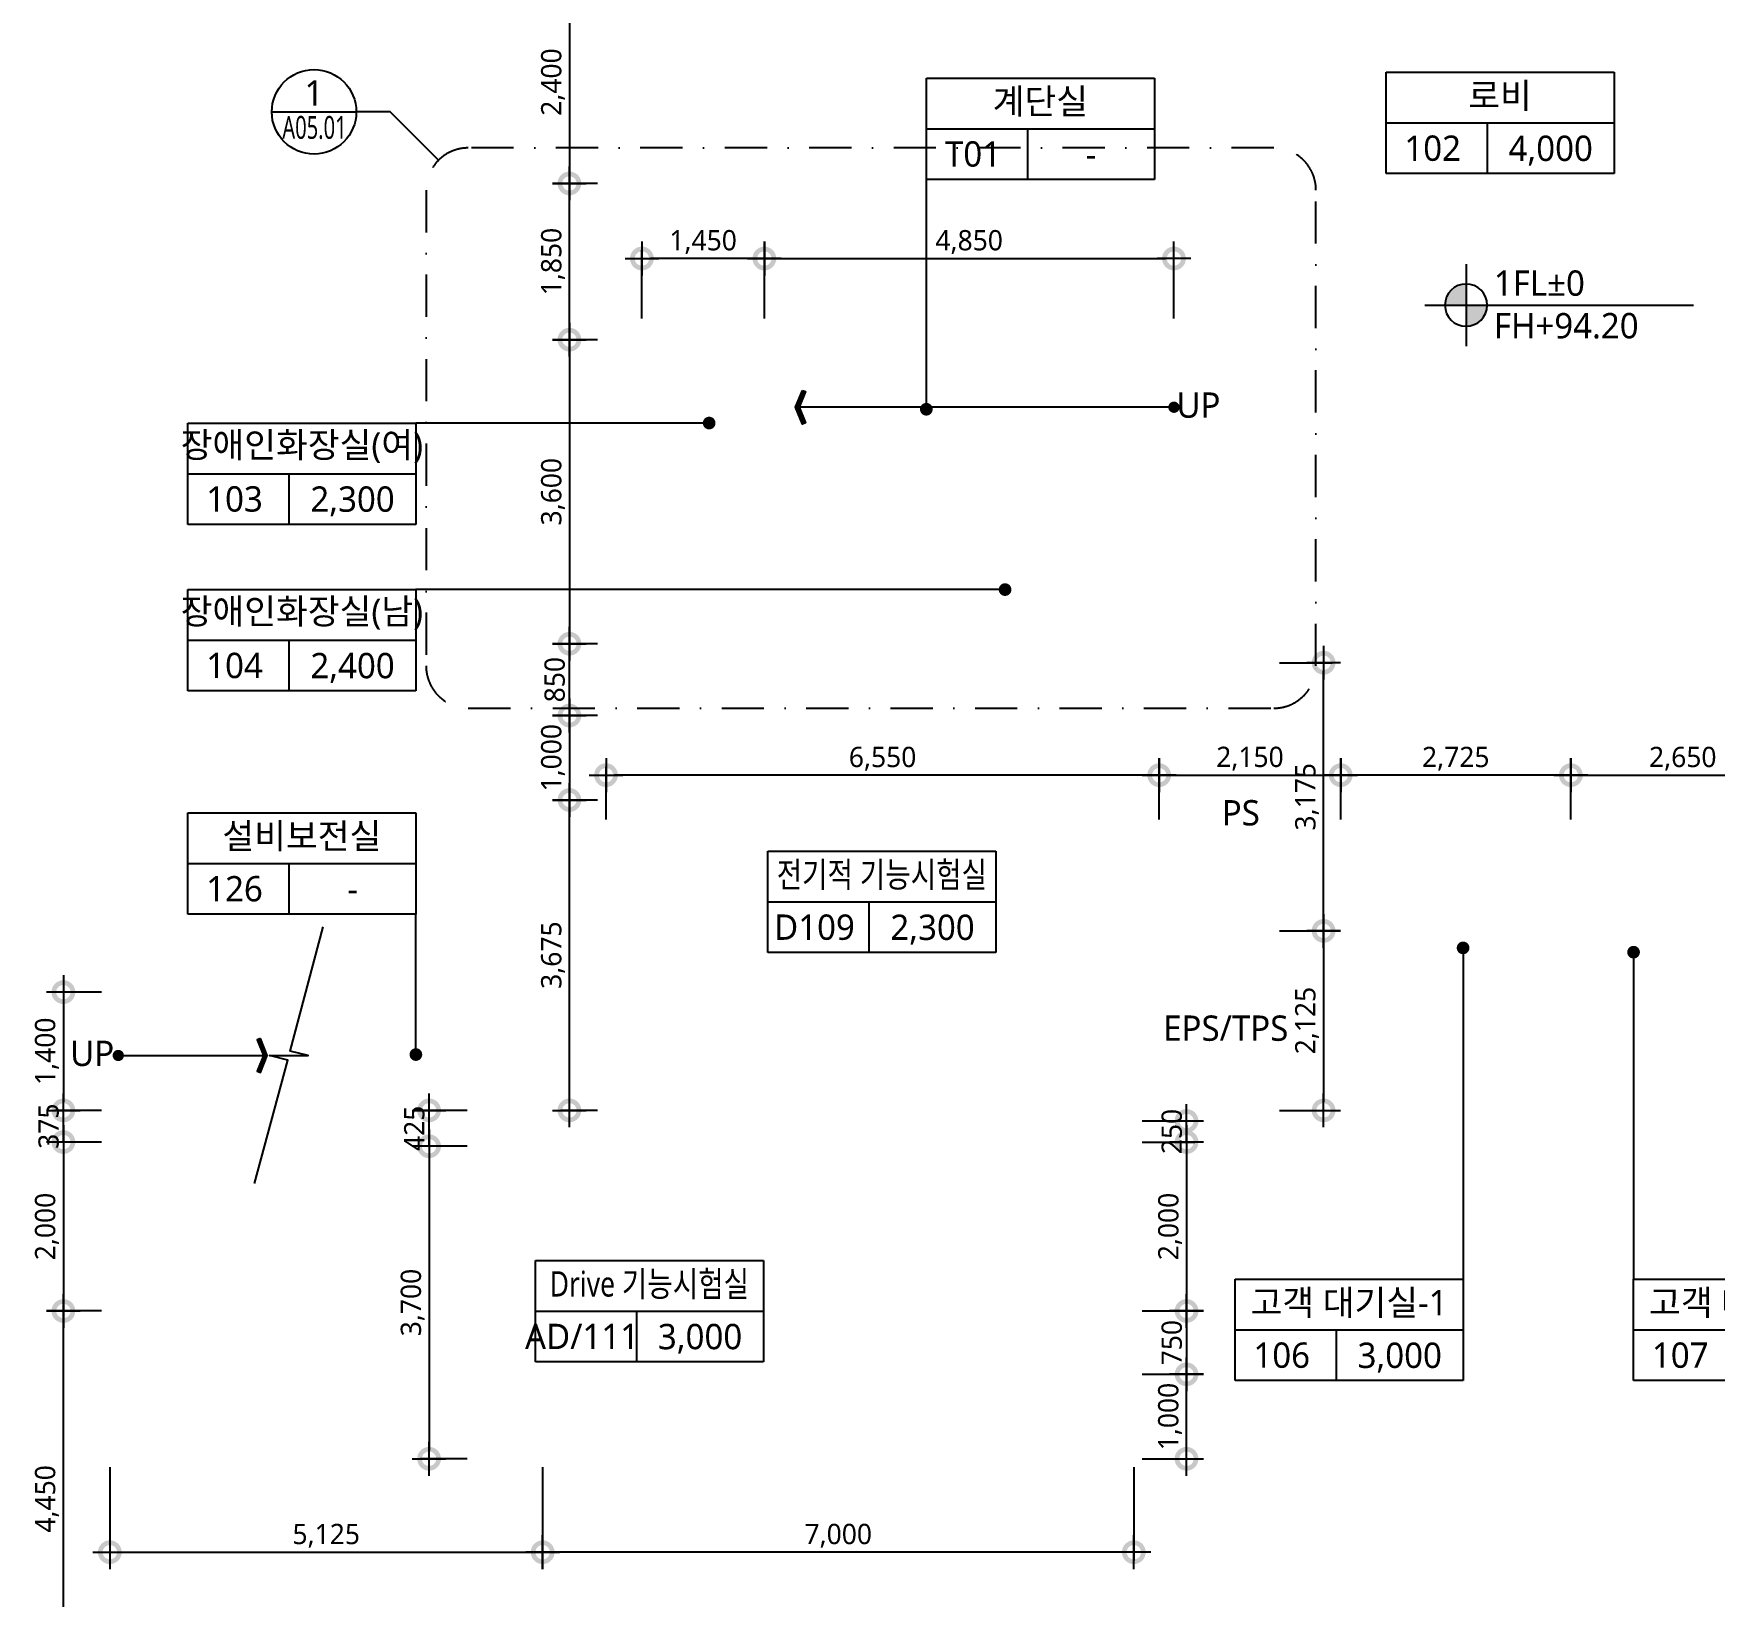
# Model space of a CAD drawing. Header units: millimetres. Extents: x 6046 to 249480, y 2179 to 57100.
# Drawn here: x 117407 to 137309, y 15933 to 34436 of the extents above; entities that cross this region are included whole.
import ezdxf
from ezdxf.enums import TextEntityAlignment as Align

# ---------------------------------------------------------------- set-up
doc = ezdxf.new("R2010")
doc.units = ezdxf.units.MM
doc.header["$LTSCALE"] = 100
doc.linetypes.add('DASHDOT-GAUN', pattern=[10, 5, -2.5, 0, -2.5])
doc.layers.get('DEFPOINTS').update_dxf_attribs({"color": 137})
for name, color, linetype in [('DIM1', 7, 'Continuous'), ('SYM', 6, 'Continuous'), ('SYM-LEAD', 6, 'Continuous'), ('SYM-LEVEL', 7, 'Continuous'), ('TEXT', 3, 'Continuous'), ('TEXT-NOTE', 6, 'Continuous')]:
    doc.layers.add(name, color=color, linetype=linetype)
doc.styles.add('스타일1', font='malgun.ttf')
doc.dimstyles.new('DIM-QD 1', dxfattribs={"dimtxt": 3, "dimasz": 1.5, "dimexe": 1, "dimexo": 0, "dimgap": 1, "dimtad": 1, "dimdec": 3, "dimdsep": 46, "dimlunit": 6, "dimtxsty": '스타일1', "dimblk1": 'ARCHTICK', "dimblk2": 'ARCHTICK', "dimsah": 1, "dimcen": 0, "dimclrd": 256, "dimclre": 256, "dimclrt": 3, "dimazin": 2, "dimtfac": 1, "dimtdec": 3, "dimtix": 1, "dimtmove": 2, "dimatfit": 3, "dimldrblk": 'ARCHTICK', "dimfxl": 1, "dimtolj": 1, "dimtzin": 0, "dimarcsym": 0})
doc.dimstyles.new('GAUN-100-I', dxfattribs={"dimscale": 100, "dimtxt": 2.4, "dimasz": 1, "dimexe": 1, "dimexo": 1, "dimgap": 0.5, "dimtad": 1, "dimdec": 0, "dimzin": 1, "dimdsep": 46, "dimlunit": 6, "dimtxsty": '스타일1', "dimblk": 'GAUN-DOT', "dimcen": -2, "dimdle": 2, "dimclrd": 256, "dimclre": 256, "dimclrt": 4, "dimadec": 0, "dimazin": 0, "dimtfac": 1, "dimtdec": 0, "dimtix": 1, "dimtmove": 2, "dimatfit": 3, "dimldrblk": 'DOTSMALL', "dimfxl": 1, "dimtolj": 1, "dimtzin": 1, "dimarcsym": 0})

# ---------------------------------------------------------------- blocks, each defined once
blk = doc.blocks.new('room')
at = {"layer": 'TEXT-NOTE'}
for p, q in [((0, 0), (0, 12)), ((0, 12), (27, 12)), ((27, 12), (27, 0)), ((0, 6), (27, 6)), ((12, 0), (12, 6)), ((27, 0), (0, 0))]:
    blk.add_line(p, q, dxfattribs=at)
at = {"layer": 'TEXT-NOTE', "color": 3, "style": '스타일1'}
for tag, p in [('실명', (13.5, 9.28)), ('101', (5.53, 3.02)), ('2400', (19.5, 3))]:
    blk.add_attdef(tag, text='', height=3, dxfattribs=at).set_placement(p, align=Align.MIDDLE)
blk = doc.blocks.new('_ARCHTICK')
at = {"color": 0, "linetype": 'ByBlock', "const_width": 0.15}
blk.add_lwpolyline([(-0.5, -0.5), (0.5, 0.5)], dxfattribs=at)
blk = doc.blocks.new('GAUN-DOT')
at = {"linetype": 'ByBlock'}
for p, q in [((0, -2), (0, 2)), ((2, 0), (-2, 0))]:
    blk.add_line(p, q, dxfattribs=at)
at = {"const_width": 2.25}
blk.add_lwpolyline([(0, 0.28125, 1), (0, -0.28125, 1)], format="xyb", close=True, dxfattribs=at)
blk = doc.blocks.new('*D132')
at = {"layer": 'DEFPOINTS', "color": 0, "transparency": 16777216}
for p in [(117760, 19312), (118310, 19312), (118310, 14862)]:
    blk.add_point(p, dxfattribs=at)
at = {"layer": 'DIM1', "lineweight": -2, "transparency": 16777216}
for p, q in [((118210, 19312), (117660, 19312)), ((117760, 14962), (117760, 19212)), ((118210, 14862), (117660, 14862))]:
    blk.add_line(p, q, dxfattribs=at)
at = {"layer": 'DIM1', "lineweight": -2, "transparency": 16777216, "xscale": 100, "yscale": 100, "zscale": 100}
for p, rotation in [((117760, 19312), 90), ((117760, 14862), 270)]:
    blk.add_blockref('GAUN-DOT', p, dxfattribs=dict(at, rotation=rotation))
at = {"layer": 'DIM1', "color": 4, "transparency": 16777216, "insert": (117565, 17087), "char_height": 240, "attachment_point": 5, "rotation": 90, "style": '스타일1'}
blk.add_mtext('\\A1;4,450', dxfattribs=at)
blk = doc.blocks.new('_DotSmall')
at = {"color": 0, "linetype": 'ByBlock', "const_width": 0.5}
blk.add_lwpolyline([(-0.0625, 0, 1), (0.0625, 0, 1)], format="xyb", close=True, dxfattribs=at)
blk = doc.blocks.new('*D133')
at = {"layer": 'DEFPOINTS', "color": 0, "transparency": 16777216}
for p in [(118310, 21312), (117760, 19312), (118310, 19312)]:
    blk.add_point(p, dxfattribs=at)
at = {"layer": 'DIM1', "lineweight": -2, "transparency": 16777216}
for p, q in [((118210, 21312), (117660, 21312)), ((117760, 21212), (117760, 19412)), ((118210, 19312), (117660, 19312))]:
    blk.add_line(p, q, dxfattribs=at)
at = {"layer": 'DIM1', "lineweight": -2, "transparency": 16777216, "xscale": 100, "yscale": 100, "zscale": 100}
for p, rotation in [((117760, 21312), 90), ((117760, 19312), 270)]:
    blk.add_blockref('GAUN-DOT', p, dxfattribs=dict(at, rotation=rotation))
at = {"layer": 'DIM1', "color": 4, "transparency": 16777216, "insert": (117565, 20312), "char_height": 240, "attachment_point": 5, "rotation": 90, "style": '스타일1'}
blk.add_mtext('\\A1;2,000', dxfattribs=at)
blk = doc.blocks.new('*D134')
at = {"layer": 'DEFPOINTS', "color": 0, "transparency": 16777216}
for p in [(117760, 21687), (118310, 21687), (118310, 21312)]:
    blk.add_point(p, dxfattribs=at)
at = {"layer": 'DIM1', "lineweight": -2, "transparency": 16777216}
for p, q in [((117760, 21787), (117760, 21887)), ((118210, 21687), (117660, 21687)), ((117760, 21312), (117760, 21687)), ((118210, 21312), (117660, 21312)), ((117760, 21212), (117760, 21112))]:
    blk.add_line(p, q, dxfattribs=at)
at = {"layer": 'DIM1', "lineweight": -2, "transparency": 16777216, "xscale": 100, "yscale": 100, "zscale": 100}
for p, rotation in [((117760, 21687), 270), ((117760, 21312), 90)]:
    blk.add_blockref('GAUN-DOT', p, dxfattribs=dict(at, rotation=rotation))
at = {"layer": 'DIM1', "color": 4, "transparency": 16777216, "insert": (117586, 21500), "char_height": 240, "attachment_point": 5, "rotation": 90, "style": '스타일1'}
blk.add_mtext('\\A1;375', dxfattribs=at)
blk = doc.blocks.new('*D135')
at = {"layer": 'DEFPOINTS', "color": 0, "transparency": 16777216}
for p in [(118310, 23087), (117760, 21687), (118310, 21687)]:
    blk.add_point(p, dxfattribs=at)
at = {"layer": 'DIM1', "lineweight": -2, "transparency": 16777216}
for p, q in [((118210, 23087), (117660, 23087)), ((117760, 22987), (117760, 21787)), ((118210, 21687), (117660, 21687))]:
    blk.add_line(p, q, dxfattribs=at)
at = {"layer": 'DIM1', "lineweight": -2, "transparency": 16777216, "xscale": 100, "yscale": 100, "zscale": 100}
for p, rotation in [((117760, 23087), 90), ((117760, 21687), 270)]:
    blk.add_blockref('GAUN-DOT', p, dxfattribs=dict(at, rotation=rotation))
at = {"layer": 'DIM1', "color": 4, "transparency": 16777216, "insert": (117565, 22387), "char_height": 240, "attachment_point": 5, "rotation": 90, "style": '스타일1'}
blk.add_mtext('\\A1;1,400', dxfattribs=at)
blk = doc.blocks.new('arrowx')
at = {"layer": 'SYM', "color": 6}
blk.add_lwpolyline([(-0.2, -0.5), (-0.293, -0.463), (-0.108, 0), (-0.293, 0.463), (-0.2, 0.5), (0, 0)], close=True, dxfattribs=at)
for points in [[(-0.2, 0.5), (-0.293, 0.463), (0, 0), (-0.108, 0)], [(0, 0), (-0.108, 0), (-0.2, -0.5), (-0.293, -0.463)]]:
    blk.add_solid(points, dxfattribs=at)
blk = doc.blocks.new('*D136')
at = {"layer": 'DEFPOINTS', "color": 0, "transparency": 16777216}
for p in [(122640, 21262), (122090, 17562), (122640, 17562)]:
    blk.add_point(p, dxfattribs=at)
at = {"layer": 'DIM1', "lineweight": -2, "transparency": 16777216}
for p, q in [((122540, 21262), (121990, 21262)), ((122090, 21162), (122090, 17662)), ((122540, 17562), (121990, 17562))]:
    blk.add_line(p, q, dxfattribs=at)
at = {"layer": 'DIM1', "lineweight": -2, "transparency": 16777216, "xscale": 100, "yscale": 100, "zscale": 100}
for p, rotation in [((122090, 21262), 90), ((122090, 17562), 270)]:
    blk.add_blockref('GAUN-DOT', p, dxfattribs=dict(at, rotation=rotation))
at = {"layer": 'DIM1', "color": 4, "transparency": 16777216, "insert": (121896, 19412), "char_height": 240, "attachment_point": 5, "rotation": 90, "style": '스타일1'}
blk.add_mtext('\\A1;3,700', dxfattribs=at)
blk = doc.blocks.new('*D137')
at = {"layer": 'DEFPOINTS', "color": 0, "transparency": 16777216}
for p in [(122090, 21687), (122640, 21687), (122640, 21262)]:
    blk.add_point(p, dxfattribs=at)
at = {"layer": 'DIM1', "lineweight": -2, "transparency": 16777216}
for p, q in [((122090, 21787), (122090, 21887)), ((122540, 21687), (121990, 21687)), ((122090, 21262), (122090, 21687)), ((122540, 21262), (121990, 21262)), ((122090, 21162), (122090, 21062))]:
    blk.add_line(p, q, dxfattribs=at)
at = {"layer": 'DIM1', "lineweight": -2, "transparency": 16777216, "xscale": 100, "yscale": 100, "zscale": 100}
for p, rotation in [((122090, 21687), 270), ((122090, 21262), 90)]:
    blk.add_blockref('GAUN-DOT', p, dxfattribs=dict(at, rotation=rotation))
at = {"layer": 'DIM1', "color": 4, "transparency": 16777216, "insert": (121916, 21475), "char_height": 240, "attachment_point": 5, "rotation": 90, "style": '스타일1'}
blk.add_mtext('\\A1;425', dxfattribs=at)
blk = doc.blocks.new('*D138')
at = {"layer": 'DEFPOINTS', "color": 0, "transparency": 16777216}
for p in [(118310, 17562), (123435, 17562), (123435, 16456)]:
    blk.add_point(p, dxfattribs=at)
at = {"layer": 'DIM1', "lineweight": -2, "transparency": 16777216}
for p, q in [((118310, 17462), (118310, 16356)), ((123435, 17462), (123435, 16356)), ((118410, 16456), (123335, 16456))]:
    blk.add_line(p, q, dxfattribs=at)
at = {"layer": 'DIM1', "lineweight": -2, "transparency": 16777216, "xscale": 100, "yscale": 100, "zscale": 100, "rotation": 180}
blk.add_blockref('GAUN-DOT', (118310, 16456), dxfattribs=at)
at = {"layer": 'DIM1', "lineweight": -2, "transparency": 16777216, "xscale": 100, "yscale": 100, "zscale": 100}
blk.add_blockref('GAUN-DOT', (123435, 16456), dxfattribs=at)
at = {"layer": 'DIM1', "color": 4, "transparency": 16777216, "insert": (120872, 16650), "char_height": 240, "attachment_point": 5, "style": '스타일1'}
blk.add_mtext('\\A1;5,125', dxfattribs=at)
blk = doc.blocks.new('*D139')
at = {"layer": 'DEFPOINTS', "color": 0, "transparency": 16777216}
for p in [(123435, 17562), (130435, 17562), (123435, 16456)]:
    blk.add_point(p, dxfattribs=at)
at = {"layer": 'DIM1', "lineweight": -2, "transparency": 16777216}
for p, q in [((123435, 17462), (123435, 16356)), ((130435, 17462), (130435, 16356)), ((130335, 16456), (123535, 16456))]:
    blk.add_line(p, q, dxfattribs=at)
at = {"layer": 'DIM1', "lineweight": -2, "transparency": 16777216, "xscale": 100, "yscale": 100, "zscale": 100, "rotation": 180}
blk.add_blockref('GAUN-DOT', (123435, 16456), dxfattribs=at)
at = {"layer": 'DIM1', "lineweight": -2, "transparency": 16777216, "xscale": 100, "yscale": 100, "zscale": 100}
blk.add_blockref('GAUN-DOT', (130435, 16456), dxfattribs=at)
at = {"layer": 'DIM1', "color": 4, "transparency": 16777216, "insert": (126935, 16650), "char_height": 240, "attachment_point": 5, "style": '스타일1'}
blk.add_mtext('\\A1;7,000', dxfattribs=at)
blk = doc.blocks.new('*D140')
at = {"layer": 'DEFPOINTS', "color": 0, "transparency": 16777216}
for p in [(130435, 18562), (131059, 18562), (130435, 17562)]:
    blk.add_point(p, dxfattribs=at)
at = {"layer": 'DIM1', "lineweight": -2, "transparency": 16777216}
for p, q in [((130535, 18562), (131159, 18562)), ((131059, 17662), (131059, 18462)), ((130535, 17562), (131159, 17562))]:
    blk.add_line(p, q, dxfattribs=at)
at = {"layer": 'DIM1', "lineweight": -2, "transparency": 16777216, "xscale": 100, "yscale": 100, "zscale": 100}
for p, rotation in [((131059, 18562), 90), ((131059, 17562), 270)]:
    blk.add_blockref('GAUN-DOT', p, dxfattribs=dict(at, rotation=rotation))
at = {"layer": 'DIM1', "color": 4, "transparency": 16777216, "insert": (130864, 18062), "char_height": 240, "attachment_point": 5, "rotation": 90, "style": '스타일1'}
blk.add_mtext('\\A1;1,000', dxfattribs=at)
blk = doc.blocks.new('*D141')
at = {"layer": 'DEFPOINTS', "color": 0, "transparency": 16777216}
for p in [(130435, 21312), (130435, 19312), (131059, 19312)]:
    blk.add_point(p, dxfattribs=at)
at = {"layer": 'DIM1', "lineweight": -2, "transparency": 16777216}
for p, q in [((130535, 21312), (131159, 21312)), ((131059, 21212), (131059, 19412)), ((130535, 19312), (131159, 19312))]:
    blk.add_line(p, q, dxfattribs=at)
at = {"layer": 'DIM1', "lineweight": -2, "transparency": 16777216, "xscale": 100, "yscale": 100, "zscale": 100}
for p, rotation in [((131059, 21312), 90), ((131059, 19312), 270)]:
    blk.add_blockref('GAUN-DOT', p, dxfattribs=dict(at, rotation=rotation))
at = {"layer": 'DIM1', "color": 4, "transparency": 16777216, "insert": (130865, 20312), "char_height": 240, "attachment_point": 5, "rotation": 90, "style": '스타일1'}
blk.add_mtext('\\A1;2,000', dxfattribs=at)
blk = doc.blocks.new('*D142')
at = {"layer": 'DEFPOINTS', "color": 0, "transparency": 16777216}
for p in [(130435, 21562), (131059, 21562), (130435, 21312)]:
    blk.add_point(p, dxfattribs=at)
at = {"layer": 'DIM1', "lineweight": -2, "transparency": 16777216}
for p, q in [((131059, 21662), (131059, 21762)), ((130535, 21562), (131159, 21562)), ((131059, 21312), (131059, 21562)), ((130535, 21312), (131159, 21312)), ((131059, 21212), (131059, 21112))]:
    blk.add_line(p, q, dxfattribs=at)
at = {"layer": 'DIM1', "lineweight": -2, "transparency": 16777216, "xscale": 100, "yscale": 100, "zscale": 100}
for p, rotation in [((131059, 21562), 270), ((131059, 21312), 90)]:
    blk.add_blockref('GAUN-DOT', p, dxfattribs=dict(at, rotation=rotation))
at = {"layer": 'DIM1', "color": 4, "transparency": 16777216, "insert": (130885, 21437), "char_height": 240, "attachment_point": 5, "rotation": 90, "style": '스타일1'}
blk.add_mtext('\\A1;250', dxfattribs=at)
blk = doc.blocks.new('*D162')
at = {"layer": 'DEFPOINTS', "color": 0, "transparency": 16777216}
for p in [(132058, 23812), (132058, 21687), (132682, 21687)]:
    blk.add_point(p, dxfattribs=at)
at = {"layer": 'DIM1', "lineweight": -2, "transparency": 16777216}
for p, q in [((132158, 23812), (132782, 23812)), ((132682, 23712), (132682, 21787)), ((132158, 21687), (132782, 21687))]:
    blk.add_line(p, q, dxfattribs=at)
at = {"layer": 'DIM1', "lineweight": -2, "transparency": 16777216, "xscale": 100, "yscale": 100, "zscale": 100}
for p, rotation in [((132682, 23812), 90), ((132682, 21687), 270)]:
    blk.add_blockref('GAUN-DOT', p, dxfattribs=dict(at, rotation=rotation))
at = {"layer": 'DIM1', "color": 4, "transparency": 16777216, "insert": (132487, 22750), "char_height": 240, "attachment_point": 5, "rotation": 90, "style": '스타일1'}
blk.add_mtext('\\A1;2,125', dxfattribs=at)
blk = doc.blocks.new('*D163')
at = {"layer": 'DEFPOINTS', "color": 0, "transparency": 16777216}
for p in [(132058, 26987), (132682, 26987), (132058, 23812)]:
    blk.add_point(p, dxfattribs=at)
at = {"layer": 'DIM1', "lineweight": -2, "transparency": 16777216}
for p, q in [((132158, 26987), (132782, 26987)), ((132682, 23912), (132682, 26887)), ((132158, 23812), (132782, 23812))]:
    blk.add_line(p, q, dxfattribs=at)
at = {"layer": 'DIM1', "lineweight": -2, "transparency": 16777216, "xscale": 100, "yscale": 100, "zscale": 100}
for p, rotation in [((132682, 26987), 90), ((132682, 23812), 270)]:
    blk.add_blockref('GAUN-DOT', p, dxfattribs=dict(at, rotation=rotation))
at = {"layer": 'DIM1', "color": 4, "transparency": 16777216, "insert": (132487, 25400), "char_height": 240, "attachment_point": 5, "rotation": 90, "style": '스타일1'}
blk.add_mtext('\\A1;3,175', dxfattribs=at)
blk = doc.blocks.new('*D164')
at = {"layer": 'DEFPOINTS', "color": 0, "transparency": 16777216}
for p in [(124185, 25656), (124185, 25032), (130735, 25032)]:
    blk.add_point(p, dxfattribs=at)
at = {"layer": 'DIM1', "lineweight": -2, "transparency": 16777216}
for p, q in [((124185, 25132), (124185, 25756)), ((130735, 25132), (130735, 25756)), ((130635, 25656), (124285, 25656))]:
    blk.add_line(p, q, dxfattribs=at)
at = {"layer": 'DIM1', "lineweight": -2, "transparency": 16777216, "xscale": 100, "yscale": 100, "zscale": 100, "rotation": 180}
blk.add_blockref('GAUN-DOT', (124185, 25656), dxfattribs=at)
at = {"layer": 'DIM1', "lineweight": -2, "transparency": 16777216, "xscale": 100, "yscale": 100, "zscale": 100}
blk.add_blockref('GAUN-DOT', (130735, 25656), dxfattribs=at)
at = {"layer": 'DIM1', "color": 4, "transparency": 16777216, "insert": (127460, 25850), "char_height": 240, "attachment_point": 5, "style": '스타일1'}
blk.add_mtext('\\A1;6,550', dxfattribs=at)
blk = doc.blocks.new('*D165')
at = {"layer": 'DEFPOINTS', "color": 0, "transparency": 16777216}
for p in [(132885, 25656), (130735, 25032), (132885, 25032)]:
    blk.add_point(p, dxfattribs=at)
at = {"layer": 'DIM1', "lineweight": -2, "transparency": 16777216}
for p, q in [((130735, 25132), (130735, 25756)), ((132885, 25132), (132885, 25756)), ((130835, 25656), (132785, 25656))]:
    blk.add_line(p, q, dxfattribs=at)
at = {"layer": 'DIM1', "lineweight": -2, "transparency": 16777216, "xscale": 100, "yscale": 100, "zscale": 100, "rotation": 180}
blk.add_blockref('GAUN-DOT', (130735, 25656), dxfattribs=at)
at = {"layer": 'DIM1', "lineweight": -2, "transparency": 16777216, "xscale": 100, "yscale": 100, "zscale": 100}
blk.add_blockref('GAUN-DOT', (132885, 25656), dxfattribs=at)
at = {"layer": 'DIM1', "color": 4, "transparency": 16777216, "insert": (131810, 25851), "char_height": 240, "attachment_point": 5, "style": '스타일1'}
blk.add_mtext('\\A1;2,150', dxfattribs=at)
blk = doc.blocks.new('*D166')
at = {"layer": 'DEFPOINTS', "color": 0, "transparency": 16777216}
for p in [(132885, 25656), (132885, 25032), (135610, 25032)]:
    blk.add_point(p, dxfattribs=at)
at = {"layer": 'DIM1', "lineweight": -2, "transparency": 16777216}
for p, q in [((132885, 25132), (132885, 25756)), ((135610, 25132), (135610, 25756)), ((135510, 25656), (132985, 25656))]:
    blk.add_line(p, q, dxfattribs=at)
at = {"layer": 'DIM1', "lineweight": -2, "transparency": 16777216, "xscale": 100, "yscale": 100, "zscale": 100, "rotation": 180}
blk.add_blockref('GAUN-DOT', (132885, 25656), dxfattribs=at)
at = {"layer": 'DIM1', "lineweight": -2, "transparency": 16777216, "xscale": 100, "yscale": 100, "zscale": 100}
blk.add_blockref('GAUN-DOT', (135610, 25656), dxfattribs=at)
at = {"layer": 'DIM1', "color": 4, "transparency": 16777216, "insert": (134247, 25850), "char_height": 240, "attachment_point": 5, "style": '스타일1'}
blk.add_mtext('\\A1;2,725', dxfattribs=at)
blk = doc.blocks.new('*D167')
at = {"layer": 'DEFPOINTS', "color": 0, "transparency": 16777216}
for p in [(138260, 25656), (135610, 25032), (138260, 25032)]:
    blk.add_point(p, dxfattribs=at)
at = {"layer": 'DIM1', "lineweight": -2, "transparency": 16777216}
for p, q in [((135610, 25132), (135610, 25756)), ((138260, 25132), (138260, 25756)), ((135710, 25656), (138160, 25656))]:
    blk.add_line(p, q, dxfattribs=at)
at = {"layer": 'DIM1', "lineweight": -2, "transparency": 16777216, "xscale": 100, "yscale": 100, "zscale": 100, "rotation": 180}
blk.add_blockref('GAUN-DOT', (135610, 25656), dxfattribs=at)
at = {"layer": 'DIM1', "lineweight": -2, "transparency": 16777216, "xscale": 100, "yscale": 100, "zscale": 100}
blk.add_blockref('GAUN-DOT', (138260, 25656), dxfattribs=at)
at = {"layer": 'DIM1', "color": 4, "transparency": 16777216, "insert": (136935, 25850), "char_height": 240, "attachment_point": 5, "style": '스타일1'}
blk.add_mtext('\\A1;2,650', dxfattribs=at)
blk = doc.blocks.new('*D169')
at = {"layer": 'DEFPOINTS', "color": 0, "transparency": 16777216}
for p in [(124610, 31773), (124610, 30962), (126060, 30962)]:
    blk.add_point(p, dxfattribs=at)
at = {"layer": 'DIM1', "lineweight": -2, "transparency": 16777216}
for p, q in [((124610, 31062), (124610, 31873)), ((126060, 31062), (126060, 31873)), ((125960, 31773), (124710, 31773))]:
    blk.add_line(p, q, dxfattribs=at)
at = {"layer": 'DIM1', "lineweight": -2, "transparency": 16777216, "xscale": 100, "yscale": 100, "zscale": 100, "rotation": 180}
blk.add_blockref('GAUN-DOT', (124610, 31773), dxfattribs=at)
at = {"layer": 'DIM1', "lineweight": -2, "transparency": 16777216, "xscale": 100, "yscale": 100, "zscale": 100}
blk.add_blockref('GAUN-DOT', (126060, 31773), dxfattribs=at)
at = {"layer": 'DIM1', "color": 4, "transparency": 16777216, "insert": (125335, 31968), "char_height": 240, "attachment_point": 5, "style": '스타일1'}
blk.add_mtext('\\A1;1,450', dxfattribs=at)
blk = doc.blocks.new('*D170')
at = {"layer": 'DEFPOINTS', "color": 0, "transparency": 16777216}
for p in [(130910, 31773), (126060, 30962), (130910, 30962)]:
    blk.add_point(p, dxfattribs=at)
at = {"layer": 'DIM1', "lineweight": -2, "transparency": 16777216}
for p, q in [((126060, 31062), (126060, 31873)), ((130910, 31062), (130910, 31873)), ((126160, 31773), (130810, 31773))]:
    blk.add_line(p, q, dxfattribs=at)
at = {"layer": 'DIM1', "lineweight": -2, "transparency": 16777216, "xscale": 100, "yscale": 100, "zscale": 100, "rotation": 180}
blk.add_blockref('GAUN-DOT', (126060, 31773), dxfattribs=at)
at = {"layer": 'DIM1', "lineweight": -2, "transparency": 16777216, "xscale": 100, "yscale": 100, "zscale": 100}
blk.add_blockref('GAUN-DOT', (130910, 31773), dxfattribs=at)
at = {"layer": 'DIM1', "color": 4, "transparency": 16777216, "insert": (128485, 31968), "char_height": 240, "attachment_point": 5, "style": '스타일1'}
blk.add_mtext('\\A1;4,850', dxfattribs=at)
blk = doc.blocks.new('*D171')
at = {"layer": 'DEFPOINTS', "color": 0, "transparency": 16777216}
for p in [(123752, 25362), (124185, 25362), (124185, 21687)]:
    blk.add_point(p, dxfattribs=at)
at = {"layer": 'DIM1', "lineweight": -2, "transparency": 16777216}
for p, q in [((124085, 25362), (123652, 25362)), ((123752, 21787), (123752, 25262)), ((124085, 21687), (123652, 21687))]:
    blk.add_line(p, q, dxfattribs=at)
at = {"layer": 'DIM1', "lineweight": -2, "transparency": 16777216, "xscale": 100, "yscale": 100, "zscale": 100}
for p, rotation in [((123752, 25362), 90), ((123752, 21687), 270)]:
    blk.add_blockref('GAUN-DOT', p, dxfattribs=dict(at, rotation=rotation))
at = {"layer": 'DIM1', "color": 4, "transparency": 16777216, "insert": (123558, 23525), "char_height": 240, "attachment_point": 5, "rotation": 90, "style": '스타일1'}
blk.add_mtext('\\A1;3,675', dxfattribs=at)
blk = doc.blocks.new('*D172')
at = {"layer": 'DEFPOINTS', "color": 0, "transparency": 16777216}
for p in [(124185, 26362), (123752, 25362), (124185, 25362)]:
    blk.add_point(p, dxfattribs=at)
at = {"layer": 'DIM1', "lineweight": -2, "transparency": 16777216}
for p, q in [((124085, 26362), (123652, 26362)), ((123752, 26262), (123752, 25462)), ((124085, 25362), (123652, 25362))]:
    blk.add_line(p, q, dxfattribs=at)
at = {"layer": 'DIM1', "lineweight": -2, "transparency": 16777216, "xscale": 100, "yscale": 100, "zscale": 100}
for p, rotation in [((123752, 26362), 90), ((123752, 25362), 270)]:
    blk.add_blockref('GAUN-DOT', p, dxfattribs=dict(at, rotation=rotation))
at = {"layer": 'DIM1', "color": 4, "transparency": 16777216, "insert": (123558, 25862), "char_height": 240, "attachment_point": 5, "rotation": 90, "style": '스타일1'}
blk.add_mtext('\\A1;1,000', dxfattribs=at)
blk = doc.blocks.new('*D173')
at = {"layer": 'DEFPOINTS', "color": 0, "transparency": 16777216}
for p in [(123752, 27212), (124185, 27212), (124185, 26362)]:
    blk.add_point(p, dxfattribs=at)
at = {"layer": 'DIM1', "lineweight": -2, "transparency": 16777216}
for p, q in [((124085, 27212), (123652, 27212)), ((123752, 26462), (123752, 27112)), ((124085, 26362), (123652, 26362))]:
    blk.add_line(p, q, dxfattribs=at)
at = {"layer": 'DIM1', "lineweight": -2, "transparency": 16777216, "xscale": 100, "yscale": 100, "zscale": 100}
for p, rotation in [((123752, 27212), 90), ((123752, 26362), 270)]:
    blk.add_blockref('GAUN-DOT', p, dxfattribs=dict(at, rotation=rotation))
at = {"layer": 'DIM1', "color": 4, "transparency": 16777216, "insert": (123578, 26787), "char_height": 240, "attachment_point": 5, "rotation": 90, "style": '스타일1'}
blk.add_mtext('\\A1;850', dxfattribs=at)
blk = doc.blocks.new('*D174')
at = {"layer": 'DEFPOINTS', "color": 0, "transparency": 16777216}
for p in [(124185, 30812), (123752, 27212), (124185, 27212)]:
    blk.add_point(p, dxfattribs=at)
at = {"layer": 'DIM1', "lineweight": -2, "transparency": 16777216}
for p, q in [((124085, 30812), (123652, 30812)), ((123752, 30712), (123752, 27312)), ((124085, 27212), (123652, 27212))]:
    blk.add_line(p, q, dxfattribs=at)
at = {"layer": 'DIM1', "lineweight": -2, "transparency": 16777216, "xscale": 100, "yscale": 100, "zscale": 100}
for p, rotation in [((123752, 30812), 90), ((123752, 27212), 270)]:
    blk.add_blockref('GAUN-DOT', p, dxfattribs=dict(at, rotation=rotation))
at = {"layer": 'DIM1', "color": 4, "transparency": 16777216, "insert": (123558, 29012), "char_height": 240, "attachment_point": 5, "rotation": 90, "style": '스타일1'}
blk.add_mtext('\\A1;3,600', dxfattribs=at)
blk = doc.blocks.new('*D175')
at = {"layer": 'DEFPOINTS', "color": 0, "transparency": 16777216}
for p in [(123752, 32662), (124185, 32662), (124185, 30812)]:
    blk.add_point(p, dxfattribs=at)
at = {"layer": 'DIM1', "lineweight": -2, "transparency": 16777216}
for p, q in [((124085, 32662), (123652, 32662)), ((123752, 30912), (123752, 32562)), ((124085, 30812), (123652, 30812))]:
    blk.add_line(p, q, dxfattribs=at)
at = {"layer": 'DIM1', "lineweight": -2, "transparency": 16777216, "xscale": 100, "yscale": 100, "zscale": 100}
for p, rotation in [((123752, 32662), 90), ((123752, 30812), 270)]:
    blk.add_blockref('GAUN-DOT', p, dxfattribs=dict(at, rotation=rotation))
at = {"layer": 'DIM1', "color": 4, "transparency": 16777216, "insert": (123558, 31737), "char_height": 240, "attachment_point": 5, "rotation": 90, "style": '스타일1'}
blk.add_mtext('\\A1;1,850', dxfattribs=at)
blk = doc.blocks.new('*D176')
at = {"layer": 'DEFPOINTS', "color": 0, "transparency": 16777216}
for p in [(124185, 35062), (123752, 32662), (124185, 32662)]:
    blk.add_point(p, dxfattribs=at)
at = {"layer": 'DIM1', "lineweight": -2, "transparency": 16777216}
for p, q in [((124085, 35062), (123652, 35062)), ((123752, 34962), (123752, 32762)), ((124085, 32662), (123652, 32662))]:
    blk.add_line(p, q, dxfattribs=at)
at = {"layer": 'DIM1', "lineweight": -2, "transparency": 16777216, "xscale": 100, "yscale": 100, "zscale": 100}
for p, rotation in [((123752, 35062), 90), ((123752, 32662), 270)]:
    blk.add_blockref('GAUN-DOT', p, dxfattribs=dict(at, rotation=rotation))
at = {"layer": 'DIM1', "color": 4, "transparency": 16777216, "insert": (123558, 33862), "char_height": 240, "attachment_point": 5, "rotation": 90, "style": '스타일1'}
blk.add_mtext('\\A1;2,400', dxfattribs=at)
blk = doc.blocks.new('DET1')
at = {"layer": 'SYM', "color": 6}
blk.add_line((0, 0), (10, 0), dxfattribs=at)
blk.add_circle((5, 0), 5, dxfattribs=at)
at = {"layer": 'SYM', "color": 3, "style": '스타일1'}
blk.add_attdef('1', text='', height=3, dxfattribs=at).set_placement((5, 2.25), align=Align.MIDDLE)
at = {"layer": 'SYM', "color": 3, "style": '스타일1', "width": 0.84071}
blk.add_attdef('A2.01', text='', height=2.7, dxfattribs=at).set_placement((1.24, -3.19), (9.23, -3.19), align=Align.FIT)
blk = doc.blocks.new('LEVEL1')
at = {"layer": 'SYM-LEVEL'}
h = blk.add_hatch(color=6, dxfattribs=at)
edge = h.paths.add_edge_path()
edge.add_ellipse((4.87, 0), major_axis=(1.77, 1.77), ratio=1, start_angle=405, end_angle=495)
edge.add_line((2.37, 0), (4.87, 0))
edge.add_line((4.87, 0), (4.87, 2.5))
edge = h.paths.add_edge_path()
edge.add_ellipse((4.87, 0), major_axis=(1.77, 1.77), ratio=1, start_angle=225, end_angle=315)
edge.add_line((7.37, 0), (4.87, 0))
edge.add_line((4.87, 0), (4.87, -2.5))
at = {"layer": 'SYM-LEVEL', "color": 6}
for p, q in [((4.87, 4.87), (4.87, -4.87)), ((0, 0), (9.74, 0)), ((9.07, 0), (31.8, 0))]:
    blk.add_line(p, q, dxfattribs=at)
blk.add_ellipse((4.87, 0), major_axis=(1.77, 1.77), ratio=1, start_param=5.497787, end_param=11.780972, dxfattribs=at)
at = {"layer": 'SYM-LEVEL', "color": 3, "style": '스타일1'}
for tag, p in [('1층-바닥마감', (8.16, 1.11)), ('EL-+100', (8.16, -3.93))]:
    blk.add_attdef(tag, p, '', height=3, dxfattribs=at)
blk = doc.blocks.new('*D279')
at = {"layer": 'DEFPOINTS', "color": 0, "transparency": 16777216}
for p in [(130435, 19312), (130435, 18562), (131059, 18562)]:
    blk.add_point(p, dxfattribs=at)
at = {"layer": 'DIM1', "lineweight": -2, "transparency": 16777216}
for p, q in [((130535, 19312), (131159, 19312)), ((131059, 19212), (131059, 18662)), ((130535, 18562), (131159, 18562))]:
    blk.add_line(p, q, dxfattribs=at)
at = {"layer": 'DIM1', "lineweight": -2, "transparency": 16777216, "xscale": 100, "yscale": 100, "zscale": 100}
for p, rotation in [((131059, 19312), 90), ((131059, 18562), 270)]:
    blk.add_blockref('GAUN-DOT', p, dxfattribs=dict(at, rotation=rotation))
at = {"layer": 'DIM1', "color": 4, "transparency": 16777216, "insert": (130885, 18937), "char_height": 240, "attachment_point": 5, "rotation": 90, "style": '스타일1'}
blk.add_mtext('\\A1;750', dxfattribs=at)

msp = doc.modelspace()

# ---------------------------------------------------------------- linework, layer by layer
at = {"layer": 'SYM'}
for p, q in [((130943.3, 30012.2), (126429.9, 30012.2)), ((118376.6, 22337.2), (120172.1, 22337.2))]:
    msp.add_line(p, q, dxfattribs=at)
at = {"layer": 'SYM', "color": 6}
msp.add_lwpolyline([(122200.8, 32936), (121627.6, 33509.5), (121227.6, 33509.5)], dxfattribs=at)
at = {"layer": 'SYM', "color": 3, "linetype": 'DASHDOT-GAUN'}
msp.add_lwpolyline([(122054.4, 32582.5), (122054.4, 26949, 0.4142136), (122554.4, 26449), (132092, 26449, 0.4142136), (132592, 26949), (132592, 32582.5, 0.4142136), (132092, 33082.5), (122554.4, 33082.5, 0.4142136)], format="xyb", close=True, dxfattribs=at)
at = {"layer": 'SYM', "const_width": 66.7}
for points in [[(130909.9, 30045.6, -1), (130909.9, 29978.9, -1)], [(118409.9, 22370.6, 1), (118409.9, 22303.9, 1)]]:
    msp.add_lwpolyline(points, format="xyb", close=True, dxfattribs=at)
at = {"layer": 'SYM'}
msp.add_lwpolyline([(120023.8, 20822.9), (120416, 22283.6), (120199.7, 22337.2), (120657.2, 22337.2), (120444.3, 22389.9), (120836.8, 23861.4)], dxfattribs=at)

# ---------------------------------------------------------------- block references
ref = msp.add_blockref('DET1', (120227.6, 33509.5), dxfattribs=dict(xscale=100, yscale=100, zscale=100))
ref.add_attrib('A2.01', 'A05.01', dxfattribs={"layer": 'SYM', "color": 3, "height": 270, "style": '스타일1', "width": 0.658498}).set_placement((120352, 33190.5), (121113.9, 33190.5), align=Align.FIT)
ref.add_attrib('1', '1', dxfattribs={"layer": 'SYM', "color": 3, "height": 300, "style": '스타일1'}).set_placement((120727.6, 33734.5), align=Align.MIDDLE)
at = {"layer": 'SYM', "yscale": 400.0000000000001, "zscale": 400.0000000000001, "rotation": 180}
for p, xscale in [((126429.9, 30012.2), 400.0000000000001), ((120172.1, 22337.2), -400.0000000000001)]:
    msp.add_blockref('arrowx', p, dxfattribs=dict(at, xscale=xscale))
at = {"layer": 'SYM-LEVEL', "xscale": 100, "yscale": 100, "zscale": 100}
msp.add_blockref('LEVEL1', (133881.9, 31221), dxfattribs=at).add_auto_attribs({'EL-+100': 'FH+94.20', '1층-바닥마감': '1FL±0'})
at = {"layer": 'TEXT-NOTE'}
ref = msp.add_blockref('room', (127978.1, 32709.4), dxfattribs=dict(at, xscale=100, yscale=100, zscale=100))
ref.add_attrib('2400', '-', dxfattribs={"color": 3, "height": 300, "style": '스타일1'}).set_placement((129928.1, 33009.4), align=Align.MIDDLE_CENTER)
ref.add_attrib('101', 'T01', dxfattribs={"color": 3, "height": 300, "style": '스타일1'}).set_placement((128530.7, 33011.2), align=Align.MIDDLE)
ref.add_attrib('실명', '계단실', dxfattribs={"color": 3, "height": 300, "style": '스타일1'}).set_placement((129328.1, 33637.6), align=Align.MIDDLE)
ref = msp.add_blockref('room', (133421.1, 32777.9), dxfattribs=dict(at, xscale=100, yscale=100, zscale=100))
ref.add_attrib('2400', '4,000', dxfattribs={"color": 3, "height": 300, "style": '스타일1'}).set_placement((135371.1, 33077.9), align=Align.MIDDLE_CENTER)
ref.add_attrib('101', '102', dxfattribs={"color": 3, "height": 300, "style": '스타일1'}).set_placement((133973.7, 33079.7), align=Align.MIDDLE)
ref.add_attrib('실명', '로비', dxfattribs={"color": 3, "height": 300, "style": '스타일1'}).set_placement((134771.1, 33706.1), align=Align.MIDDLE)
ref = msp.add_blockref('room', (119233.6, 28624.9), dxfattribs=dict(at, xscale=100, yscale=100, zscale=100))
ref.add_attrib('2400', '2,300', dxfattribs={"color": 3, "height": 300, "style": '스타일1'}).set_placement((121183.6, 28924.9), align=Align.MIDDLE_CENTER)
ref.add_attrib('101', '103', dxfattribs={"color": 3, "height": 300, "style": '스타일1'}).set_placement((119786.2, 28926.7), align=Align.MIDDLE)
ref.add_attrib('실명', '장애인화장실(여)', dxfattribs={"color": 3, "height": 300, "style": '스타일1'}).set_placement((120583.6, 29553.1), align=Align.MIDDLE)
ref = msp.add_blockref('room', (119233.6, 26653.2), dxfattribs=dict(at, xscale=100, yscale=100, zscale=100))
ref.add_attrib('2400', '2,400', dxfattribs={"color": 3, "height": 300, "style": '스타일1'}).set_placement((121183.6, 26953.2), align=Align.MIDDLE_CENTER)
ref.add_attrib('101', '104', dxfattribs={"color": 3, "height": 300, "style": '스타일1'}).set_placement((119786.2, 26955.1), align=Align.MIDDLE)
ref.add_attrib('실명', '장애인화장실(남)', dxfattribs={"color": 3, "height": 300, "style": '스타일1'}).set_placement((120583.6, 27581.5), align=Align.MIDDLE)
ref = msp.add_blockref('room', (119233.6, 24009.7), dxfattribs=dict(at, xscale=100, yscale=100, zscale=100))
ref.add_attrib('2400', '-', dxfattribs={"color": 3, "height": 300, "style": '스타일1'}).set_placement((121183.6, 24309.7), align=Align.MIDDLE_CENTER)
ref.add_attrib('101', '126', dxfattribs={"color": 3, "height": 300, "style": '스타일1'}).set_placement((119786.2, 24311.5), align=Align.MIDDLE)
ref.add_attrib('실명', '설비보전실', dxfattribs={"color": 3, "height": 300, "style": '스타일1'}).set_placement((120583.6, 24937.9), align=Align.MIDDLE)
ref = msp.add_blockref('room', (126101.2, 23554.8), dxfattribs=dict(at, xscale=100, yscale=100, zscale=100))
ref.add_attrib('2400', '2,300', dxfattribs={"color": 3, "height": 300, "style": '스타일1'}).set_placement((128051.2, 23854.8), align=Align.MIDDLE_CENTER)
ref.add_attrib('101', 'D109', dxfattribs={"color": 3, "height": 300, "style": '스타일1'}).set_placement((126653.8, 23856.6), align=Align.MIDDLE)
ref.add_attrib('실명', '전기적 기능시험실', dxfattribs={"color": 3, "height": 300, "style": '스타일1', "width": 0.8}).set_placement((127451.2, 24483), align=Align.MIDDLE)
ref = msp.add_blockref('room', (123348.7, 18709.2), dxfattribs=dict(at, xscale=100, yscale=100, zscale=100))
ref.add_attrib('2400', '3,000', dxfattribs={"color": 3, "height": 300, "style": '스타일1'}).set_placement((125298.7, 19009.2), align=Align.MIDDLE_CENTER)
ref.add_attrib('101', 'AD/111', dxfattribs={"color": 3, "height": 300, "style": '스타일1'}).set_placement((123901.3, 19011), align=Align.MIDDLE)
ref.add_attrib('실명', 'Drive 기능시험실', dxfattribs={"color": 3, "height": 300, "style": '스타일1', "width": 0.8}).set_placement((124698.7, 19637.4), align=Align.MIDDLE)
ref = msp.add_blockref('room', (131633.7, 18487.4), dxfattribs=dict(at, xscale=100, yscale=100, zscale=100))
ref.add_attrib('2400', '3,000', dxfattribs={"color": 3, "height": 300, "style": '스타일1'}).set_placement((133583.7, 18787.4), align=Align.MIDDLE_CENTER)
ref.add_attrib('101', '106', dxfattribs={"color": 3, "height": 300, "style": '스타일1'}).set_placement((132186.4, 18789.2), align=Align.MIDDLE)
ref.add_attrib('실명', '고객 대기실-1', dxfattribs={"color": 3, "height": 300, "style": '스타일1'}).set_placement((132983.7, 19415.6), align=Align.MIDDLE)
ref = msp.add_blockref('room', (136352.5, 18487.4), dxfattribs=dict(at, xscale=100, yscale=100, zscale=100))
ref.add_attrib('2400', '3,000', dxfattribs={"color": 3, "height": 300, "style": '스타일1'}).set_placement((138302.5, 18787.4), align=Align.MIDDLE_CENTER)
ref.add_attrib('101', '107', dxfattribs={"color": 3, "height": 300, "style": '스타일1'}).set_placement((136905.1, 18789.2), align=Align.MIDDLE)
ref.add_attrib('실명', '고객 대기실-2', dxfattribs={"color": 3, "height": 300, "style": '스타일1'}).set_placement((137702.5, 19415.6), align=Align.MIDDLE)

# ---------------------------------------------------------------- texts
at = {"layer": 'TEXT', "color": 3, "style": '스타일1'}
for p in [(131200.1, 29887.6), (118101.2, 22212.6)]:
    msp.add_text('UP', height=300, dxfattribs=at).set_placement(p, align=Align.CENTER)
for s, p in [('PS', (131476.3, 25060.7)), ('EPS/TPS', (130782.7, 22510.7))]:
    msp.add_text(s, height=300, dxfattribs=at).set_placement(p)

# ---------------------------------------------------------------- dimensions: what is measured, and where the dimension line sits
at = {"layer": 'DIM1'}
for base, p1, p2, angle, picture, middle in [((123752.4, 32662.2), (124184.9, 35062.2), (124184.9, 32662.2), 270, '*D176', (123558.2, 33862.2)), ((123752.4, 32662.2), (124184.9, 30812.2), (124184.9, 32662.2), 90, '*D175', (123557.6, 31737.2)), ((130909.9, 31773.4), (126059.9, 30962.2), (130909.9, 30962.2), 180, '*D170', (128484.9, 31967.5)), ((123752.4, 27212.2), (124184.9, 30812.2), (124184.9, 27212.2), 270, '*D174', (123558.2, 29012.2)), ((123752.4, 27212.2), (124184.9, 26362.2), (124184.9, 27212.2), 90, '*D173', (123578.4, 26787.2)), ((132681.9, 26987.2), (132058.2, 23812.2), (132058.2, 26987.2), 90, '*D163', (132487.1, 25399.7)), ((123752.4, 25362.2), (124184.9, 26362.2), (124184.9, 25362.2), 270, '*D172', (123557.6, 25862.2)), ((124184.9, 25656), (130734.9, 25032.3), (124184.9, 25032.3), 180, '*D164', (127459.9, 25850.2)), ((132884.9, 25656), (135609.9, 25032.3), (132884.9, 25032.3), 180, '*D166', (134247.4, 25850.2)), ((123752.4, 25362.2), (124184.9, 21687.2), (124184.9, 25362.2), 90, '*D171', (123558.2, 23524.7)), ((132681.9, 21687.2), (132058.2, 23812.2), (132058.2, 21687.2), 270, '*D162', (132487.1, 22749.7)), ((117759.6, 21687.2), (118309.9, 23087.2), (118309.9, 21687.2), 270, '*D135', (117564.8, 22387.2)), ((117759.6, 21687.2), (118309.9, 21312.2), (118309.9, 21687.2), 90, '*D134', (117585.6, 21499.7)), ((122089.9, 21687.2), (122640.2, 21262.2), (122640.2, 21687.2), 90, '*D137', (121915.9, 21474.7)), ((131058.7, 21562.2), (130435, 21312.2), (130435, 21562.2), 90, '*D142', (130884.7, 21437.2)), ((117759.6, 19312.2), (118309.9, 21312.2), (118309.9, 19312.2), 270, '*D133', (117565.5, 20312.2)), ((131058.7, 19312.2), (130435, 21312.2), (130435, 19312.2), 270, '*D141', (130864.6, 20312.2)), ((122089.9, 17562.2), (122640.2, 21262.2), (122640.2, 17562.2), 270, '*D136', (121895.8, 19412.2)), ((117759.6, 19312.2), (118309.9, 14862.2), (118309.9, 19312.2), 90, '*D132', (117565.5, 17087.2)), ((131058.7, 18562.2), (130435, 19312.2), (130435, 18562.2), 270, '*D279', (130884.7, 18937.2)), ((131058.7, 18562.2), (130435, 17562.2), (130435, 18562.2), 90, '*D140', (130863.9, 18062.2)), ((123434.9, 16455.5), (130435, 17562.2), (123434.9, 17562.2), 180, '*D139', (126935, 16649.7))]:
    dim = msp.add_linear_dim(base=base, p1=p1, p2=p2, angle=angle, dimstyle='GAUN-100-I', dxfattribs=at)
    dim.commit()
    dim.dimension.update_dxf_attribs({"geometry": picture, "text_midpoint": middle})
for base, p1, p2, picture, middle in [((124609.9, 31773.4), (126059.9, 30962.2), (124609.9, 30962.2), '*D169', (125334.9, 31968.2)), ((132884.9, 25656), (130734.9, 25032.3), (132884.9, 25032.3), '*D165', (131809.9, 25850.8)), ((138259.9, 25656), (135609.9, 25032.3), (138259.9, 25032.3), '*D167', (136934.9, 25850.2)), ((123434.9, 16455.5), (118309.9, 17562.2), (123434.9, 17562.2), '*D138', (120872.4, 16650.3))]:
    dim = msp.add_linear_dim(base=base, p1=p1, p2=p2, dimstyle='GAUN-100-I', dxfattribs=at)
    dim.commit()
    dim.dimension.update_dxf_attribs({"geometry": picture, "text_midpoint": middle})

# ---------------------------------------------------------------- leaders
at = {"layer": 'SYM-LEAD'}
for points in [[(127978.1, 29988.4), (127978.1, 30818.9), (127978.1, 32709.4)], [(125406.5, 29824.9), (124576, 29824.9), (121933.6, 29824.9)], [(128910.4, 27853.2), (128079.9, 27853.2), (121933.6, 27853.2)], [(121933.6, 22348), (121933.6, 23706.6), (121933.6, 24009.7)], [(134333.7, 23611.1), (134333.7, 22780.6), (134333.7, 19687.4)], [(136352.5, 23560.2), (136352.5, 22729.6), (136352.5, 19687.4)]]:
    msp.add_leader(points, dimstyle='DIM-QD 1', override={"dimscale": 100, "dimasz": 1.5, "dimtad": 0, "dimclrd": 6, "dimldrblk": 'DOT'}, dxfattribs=at)

doc.saveas('drawing.dxf')
